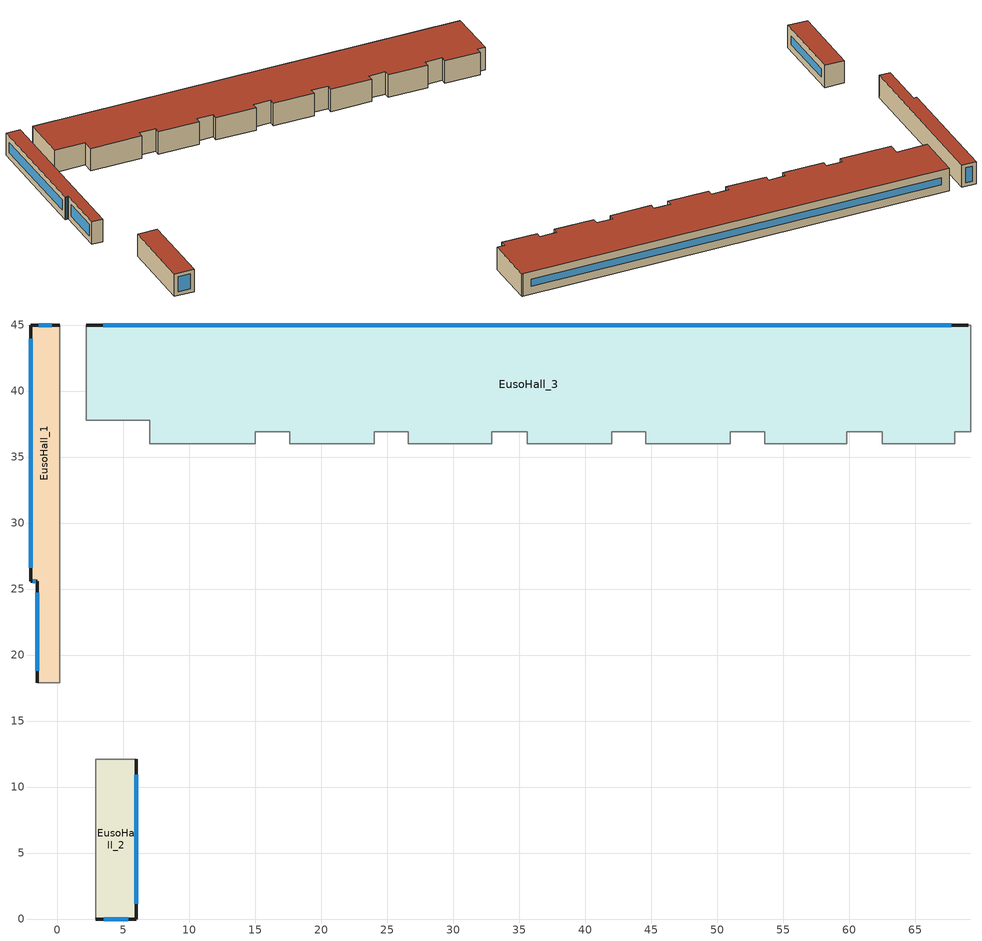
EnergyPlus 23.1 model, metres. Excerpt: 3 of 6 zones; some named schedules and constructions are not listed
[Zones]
EusoHall_3
 floor outside (90.1-2019 Nonresidential CZ 0 Exterior Floor (Mass)): 2.2,45 69.2,45 69.2,36.9 68,36.9 68,36 62.5,36 62.5,36.9 59.8,36.9 59.8,36 53.6,36 53.6,36.9 51,36.9 51,36 44.6,36 44.6,36.9 42,36.9 42,36 35.6,36 35.6,36.9 32.9,36.9 32.9,36 26.6,36 26.6,36.9 24,36.9 24,36 17.6,36 17.6,36.9 15,36.9 15,36 7,36 7,37.8 2.2,37.8 z24.3
 wall outside (90.1-2019 Nonresidential CZ 0 Exterior Wall (Mass)): 69,45 2.2,45 z24.3:28
 wall to EusoHall_0 (Interior Partition (Mass)_FLIPPED): 2.2,45 2.2,44.8 2.2,37.8 7,37.8 7,36 15,36 15,36.9 17.6,36.9 17.6,36 24,36 24,36.9 26.6,36.9 26.6,36 32.9,36 32.9,36.9 35.6,36.9 35.6,36 42,36 42,36.9 44.6,36.9 44.6,36 51,36 51,36.9 53.6,36.9 53.6,36 59.8,36 59.8,36.9 62.5,36.9 62.5,36 68,36 68,36.9 69.2,36.9 69.2,45 69,45 z24.3:28
 window (90.1-2019 Nonresidential CZ 0 Glazing (Operable)): 67.73,45 3.47,45 z25.57:26.73
 roof outside (90.1-2019 Nonresidential CZ 0 Exterior Roof (Mass)): 2.2,37.8 7,37.8 7,36 15,36 15,36.9 17.6,36.9 17.6,36 24,36 24,36.9 26.6,36.9 26.6,36 32.9,36 32.9,36.9 35.6,36.9 35.6,36 42,36 42,36.9 44.6,36.9 44.6,36 51,36 51,36.9 53.6,36.9 53.6,36 59.8,36 59.8,36.9 62.5,36.9 62.5,36 68,36 68,36.9 69.2,36.9 69.2,45 2.2,45 z28
EusoHall_2
 floor outside (90.1-2019 Nonresidential CZ 0 Exterior Floor (Mass)): 6,12.1 6,0 2.9,0 2.9,12.1 z24.3
 wall outside (90.1-2019 Nonresidential CZ 0 Exterior Wall (Mass)): 2.9,0 6,0 6,12.1 z24.3:28
 wall to EusoHall_0 (Interior Partition (Mass)_FLIPPED): 6,12.1 2.9,12.1 2.9,0 z24.3:28
 window (90.1-2019 Nonresidential CZ 0 Glazing (Operable)): 3.52,0 5.38,0 z24.92:27.38; 6,1.16 6,10.94 z25.46:26.84
 roof outside (90.1-2019 Nonresidential CZ 0 Exterior Roof (Mass)): 6,12.1 2.9,12.1 2.9,0 6,0 z28
EusoHall_1
 floor outside (90.1-2019 Nonresidential CZ 0 Exterior Floor (Mass)): 0.2,45 0.2,17.9 -1.5,17.9 -1.5,25.6 -2,25.6 -2,45 z24.3
 wall outside (90.1-2019 Nonresidential CZ 0 Exterior Wall (Mass)): 0.2,45 -2,45 -2,25.6 -1.5,25.6 -1.5,17.9 z24.3:28
 wall to EusoHall_0 (Interior Partition (Mass)_FLIPPED): -1.5,17.9 0.2,17.9 0.2,45 z24.3:28
 window (90.1-2019 Nonresidential CZ 0 Glazing (Operable)): -0.41,45 -1.39,45 z24.91:27.39; -2,43.98 -2,26.62 z25.32:26.98; -1.86,25.6 -1.64,25.6 z24.44:27.86; -1.5,24.71 -1.5,18.79 z25.19:27.11
 roof outside (90.1-2019 Nonresidential CZ 0 Exterior Roof (Mass)): 0.2,45 -2,45 -2,25.6 -1.5,25.6 -1.5,17.9 0.2,17.9 z28
[Schedule:Week:Daily]
CoolAvail_EusoHall_3_5: f3d2e44d-9f04-44e1-a340-f8053c67033d, 9c9a4937-985b-4abd-a4eb-c330f3a62d9f, a178a80b-9ef2-4349-83af-d5195f48ebee, f8b25ba7-76cb-41dd-bf4b-928c24ef8131, 58164939-f43a-44e0-96ea-f1030d54998d, e6716caf-24ff-4edb-b666-2990b67149e3, e9256029-574c-4a0b-83f0-d9f8ef9f4bcd, f3d2e44d-9f04-44e1-a340-f8053c67033d, f3d2e44d-9f04-44e1-a340-f8053c67033d, f3d2e44d-9f04-44e1-a340-f8053c67033d, f3d2e44d-9f04-44e1-a340-f8053c67033d, f3d2e44d-9f04-44e1-a340-f8053c67033d
CoolAvail_EusoHall_3_6: 3d101e56-55fe-4fa6-adc5-946978ee0cc5, c4a5be5d-b1e8-40b9-97ab-b14309f03059, 783ebd82-eb86-46a7-8430-1ca06f6c242d, 39836a7a-7b86-47be-b536-9d152f9af2cd, 48671de6-307a-4c06-9335-59ca6e47b2b9, 3a251004-3b7d-427d-8c1a-7965801f49c0, 631c5dcc-448b-4f5e-a17d-a6a710a33b7b, 3d101e56-55fe-4fa6-adc5-946978ee0cc5, 3d101e56-55fe-4fa6-adc5-946978ee0cc5, 3d101e56-55fe-4fa6-adc5-946978ee0cc5, 3d101e56-55fe-4fa6-adc5-946978ee0cc5, 3d101e56-55fe-4fa6-adc5-946978ee0cc5
CoolAvail_EusoHall_3_7: 1a4db880-6c92-445b-b783-9ccfe2ffc7f7, e6fcb527-af41-4b7e-94c3-970d9c943018, 81bc8d14-d562-4555-8d81-3a23e84ff7b1, a29f0d04-5ea6-4779-bbff-8c9ed2f9308e, 2fd3cf0c-5ea0-4a75-b431-7858e7d2ea05, e564afc8-3778-4f0e-8627-9ee1fcb77568, 6d6c107a-7172-4230-87a2-81b0437fc1dd, 1a4db880-6c92-445b-b783-9ccfe2ffc7f7, 1a4db880-6c92-445b-b783-9ccfe2ffc7f7, 1a4db880-6c92-445b-b783-9ccfe2ffc7f7, 1a4db880-6c92-445b-b783-9ccfe2ffc7f7, 1a4db880-6c92-445b-b783-9ccfe2ffc7f7
CoolAvail_EusoHall_3_8: d8065316-87cf-4211-9bed-066588f99331, d1d6934c-aefe-41d1-b502-583614adbce6, 445eba1f-d624-4612-baba-f46560e3fc74, 795c1ede-e9b3-4c74-b5f2-1e097a1777cd, 5705f5d4-99d6-48ba-bbf3-53ecd38484ec, a5563690-9c2f-46d2-9c86-66f477c4b9eb, 521c8437-9d9c-48ce-98c0-ca1b6e028930, d8065316-87cf-4211-9bed-066588f99331, d8065316-87cf-4211-9bed-066588f99331, d8065316-87cf-4211-9bed-066588f99331, d8065316-87cf-4211-9bed-066588f99331, d8065316-87cf-4211-9bed-066588f99331
CoolAvail_EusoHall_3_9: 6cc1dd10-d4be-4fed-9dbf-40c5afab066e, 70f83d97-8563-44ae-8c90-54d0c3e2e653, 521c8437-9d9c-48ce-98c0-ca1b6e028930, 36d53d1e-9647-4dca-880c-ebe5ae424f0c, 1347a47a-635e-44db-8095-ad33cd010bf4, 4c90a1be-e6e6-4e11-8031-08983c24bd5a, 3cd50061-53dd-46a6-81ac-84095c24f8b7, 6cc1dd10-d4be-4fed-9dbf-40c5afab066e, 6cc1dd10-d4be-4fed-9dbf-40c5afab066e, 6cc1dd10-d4be-4fed-9dbf-40c5afab066e, 6cc1dd10-d4be-4fed-9dbf-40c5afab066e, 6cc1dd10-d4be-4fed-9dbf-40c5afab066e
CoolAvail_EusoHall_3_10: cbbcf1aa-7bd9-4049-8100-ddac348a8daa, 521c8437-9d9c-48ce-98c0-ca1b6e028930, f7d0874d-c516-4696-b21d-aaebb8ca0ea7, 33df1978-4deb-4061-b145-8be10ad441f1, fbc37800-2ce9-4e02-9a21-16118bb82d76, b6091497-2c15-4ce2-b65b-0776d7db8506, ebb1fba6-b601-4284-8c7a-3bd8816e5b52, cbbcf1aa-7bd9-4049-8100-ddac348a8daa, cbbcf1aa-7bd9-4049-8100-ddac348a8daa, cbbcf1aa-7bd9-4049-8100-ddac348a8daa, cbbcf1aa-7bd9-4049-8100-ddac348a8daa, cbbcf1aa-7bd9-4049-8100-ddac348a8daa
CoolAvail_EusoHall_3_11: 521c8437-9d9c-48ce-98c0-ca1b6e028930, d1622a5d-a6f1-4f9e-8748-42444f31e21a, ce7b1e8d-c4a9-408f-bc3b-45fb3e9e81f5, 93812771-9526-4847-8f30-68e40c401aeb, 7fc6bea1-c453-4ec8-b1ca-d9f688935a09, 8d4f26f5-0e57-4b83-b7c9-aeb408055154, 19b88fd0-e7b2-47fb-a242-3828c069f4db, 521c8437-9d9c-48ce-98c0-ca1b6e028930, 521c8437-9d9c-48ce-98c0-ca1b6e028930, 521c8437-9d9c-48ce-98c0-ca1b6e028930, 521c8437-9d9c-48ce-98c0-ca1b6e028930, 521c8437-9d9c-48ce-98c0-ca1b6e028930
CoolAvail_EusoHall_3_12: e957805f-7b57-496a-ad4a-f0b7a99e789a, 4f02a80b-1a9d-45aa-a464-88012857e543, 6cb6487b-181d-454a-9b4f-23ea288df57a, 752dcd47-1207-4ae1-bbf7-b5deb686ab4f, 552f2eb1-6ed6-4d36-8595-dc75ea26995b, c25076e2-83f9-43ec-a7ce-ec10a22b0316, 05e22307-fbe0-4413-a034-3744cf36dbe7, e957805f-7b57-496a-ad4a-f0b7a99e789a, e957805f-7b57-496a-ad4a-f0b7a99e789a, e957805f-7b57-496a-ad4a-f0b7a99e789a, e957805f-7b57-496a-ad4a-f0b7a99e789a, e957805f-7b57-496a-ad4a-f0b7a99e789a
CoolAvail_EusoHall_3_13: e791d0cf-f39e-4005-808d-e845783313d4, a7fe3f3c-4ade-4d9a-9512-5d5033069ae8, d738bd74-4825-423d-8a09-65f1778f6944, 31c99ba7-2945-4958-bace-90b5aec51a38, e8edd560-691d-41cf-bb03-2a4d22a22ed3, 04d1a4b5-3376-44fc-b376-7cb6dc7f51b8, 40272faf-2325-47ea-ba44-43c57943bcb9, e791d0cf-f39e-4005-808d-e845783313d4, e791d0cf-f39e-4005-808d-e845783313d4, e791d0cf-f39e-4005-808d-e845783313d4, e791d0cf-f39e-4005-808d-e845783313d4, e791d0cf-f39e-4005-808d-e845783313d4
CoolAvail_EusoHall_3_14: 6a9c3c01-03be-4e5c-9b7a-472494a076a6, e3cc5353-eaee-4389-aca9-5e7eaef9c6c0, f2156fc8-cdda-4206-9231-c78dc6a6b3b7, aa200953-068d-4a07-9bb0-c4b37b021b6b, 6e956e07-b0e8-48f5-a229-809bd748cecc, 1a1e912c-07d4-4f61-90d5-0b17f3ad34df, 74e100af-d916-4986-a743-59a1bea8542a, 6a9c3c01-03be-4e5c-9b7a-472494a076a6, 6a9c3c01-03be-4e5c-9b7a-472494a076a6, 6a9c3c01-03be-4e5c-9b7a-472494a076a6, 6a9c3c01-03be-4e5c-9b7a-472494a076a6, 6a9c3c01-03be-4e5c-9b7a-472494a076a6
CoolAvail_EusoHall_3_15: 3af436c9-0733-4cc0-8ac1-8ca0b9222e7b, b06e3eb3-9604-4807-bd0d-7fb5b999f241, 32a83287-0554-4d9c-9d8f-18181e8ce7f6, 16dc94f1-fd5a-408f-878e-9787abd902d3, 732e77de-6dc6-4469-b5eb-75d091f2134b, 4bd78c04-3244-4367-a556-51576fba4607, ee1e9c92-2daa-4f5e-8601-b6b2b0ee5710, 3af436c9-0733-4cc0-8ac1-8ca0b9222e7b, 3af436c9-0733-4cc0-8ac1-8ca0b9222e7b, 3af436c9-0733-4cc0-8ac1-8ca0b9222e7b, 3af436c9-0733-4cc0-8ac1-8ca0b9222e7b, 3af436c9-0733-4cc0-8ac1-8ca0b9222e7b
CoolAvail_EusoHall_3_16: ae3bcc72-9964-432c-9a2c-8f971146579a, 5699ba8f-58e2-43e5-b745-ee9f3af0dba6, 0619a294-0275-469f-b7bc-4ec2037575ae, f895e444-e07a-450f-b1e1-37adfff5f1c2, 4f516ba6-66e9-434b-88d3-dcb990c449b5, 87dd94cc-9ce7-4f0b-9e74-cc15da6f797a, a7f14202-acd8-4ea9-9fee-97cd93e6c15f, ae3bcc72-9964-432c-9a2c-8f971146579a, ae3bcc72-9964-432c-9a2c-8f971146579a, ae3bcc72-9964-432c-9a2c-8f971146579a, ae3bcc72-9964-432c-9a2c-8f971146579a, ae3bcc72-9964-432c-9a2c-8f971146579a
CoolAvail_EusoHall_3_17: 6cb88152-a7a0-45a3-b40f-5ecddc8d7f71, 8b6010d1-59d2-479c-97b8-50dc53b60218, b10c6d95-c5ba-47b4-bf75-e42cc68d60f1, 6c1b08c8-2e6f-429e-99aa-9761f9929320, 5c117f11-edd9-4f2c-b71e-b313a66236d7, a78ec798-3014-4c5e-b735-91c5d17cc770, 2f318e1a-7371-4dc2-a9b7-577b3fb742ce, 6cb88152-a7a0-45a3-b40f-5ecddc8d7f71, 6cb88152-a7a0-45a3-b40f-5ecddc8d7f71, 6cb88152-a7a0-45a3-b40f-5ecddc8d7f71, 6cb88152-a7a0-45a3-b40f-5ecddc8d7f71, 6cb88152-a7a0-45a3-b40f-5ecddc8d7f71
CoolAvail_EusoHall_3_18: 801bcb79-8b6d-4960-b693-a2ba06ad6a04, 6b729d0f-4583-4f60-bbf7-e70aff4348c9, 391f6e2f-0712-47ce-87f0-0a6ae218faf9, 801bcb79-8b6d-4960-b693-a2ba06ad6a04, 48d7d534-e6b8-447c-ac50-20cc621a3d68, 2186533d-5b30-47f4-9c1d-26b61335d2de, c3674c65-2930-47d4-b0e6-c83ba70cf9ba, 801bcb79-8b6d-4960-b693-a2ba06ad6a04, 801bcb79-8b6d-4960-b693-a2ba06ad6a04, 801bcb79-8b6d-4960-b693-a2ba06ad6a04, 801bcb79-8b6d-4960-b693-a2ba06ad6a04, 801bcb79-8b6d-4960-b693-a2ba06ad6a04
CoolAvail_EusoHall_3_19: 5afd6c6a-99c4-482d-a899-da60f4893e34, 9b7e8215-8fac-4fd3-a6e6-1acb39cfb5bb, 0661b327-7a4b-4225-a224-c7c8541ebc75, 000271fd-f23e-44b1-862e-7f7e5bcb5388, be49d39d-d155-4f6c-84bd-ffc14458faa6, a35847a5-bdd9-404c-98a2-55d8c0ab13c2, c5a63f66-2586-4c2d-b5ea-fb0ac0e0eea5, 5afd6c6a-99c4-482d-a899-da60f4893e34, 5afd6c6a-99c4-482d-a899-da60f4893e34, 5afd6c6a-99c4-482d-a899-da60f4893e34, 5afd6c6a-99c4-482d-a899-da60f4893e34, 5afd6c6a-99c4-482d-a899-da60f4893e34
CoolAvail_EusoHall_3_20: 370ee237-5733-4cf2-8669-db03491d6c97, 16dbf814-fb88-489c-b510-9b7e64cbec0a, 5afd6c6a-99c4-482d-a899-da60f4893e34, 3577b944-185a-4b33-bcec-75eb407ac093, d6e28079-73e1-40e8-8535-b0c4aa2ddf3b, 2e1b31e9-27e0-43c1-8e28-fc4737aeb8ac, 6cded987-9236-411a-b8e6-5c990b92f9c6, 370ee237-5733-4cf2-8669-db03491d6c97, 370ee237-5733-4cf2-8669-db03491d6c97, 370ee237-5733-4cf2-8669-db03491d6c97, 370ee237-5733-4cf2-8669-db03491d6c97, 370ee237-5733-4cf2-8669-db03491d6c97
CoolAvail_EusoHall_3_21: d7e4514d-13d5-4457-ad43-494f15173e64, 9c9a4937-985b-4abd-a4eb-c330f3a62d9f, 23a7472f-1032-4de9-8721-5942b3767b18, cbb36e25-c8ba-4894-8889-73ac0f065851, 0c7e18e9-3e15-4617-9277-fe11d716414c, 45895c9d-230e-420d-afe9-c33c6b2a5401, 78845c74-9c95-4dab-8f9e-c8301e5c1ada, d7e4514d-13d5-4457-ad43-494f15173e64, d7e4514d-13d5-4457-ad43-494f15173e64, d7e4514d-13d5-4457-ad43-494f15173e64, d7e4514d-13d5-4457-ad43-494f15173e64, d7e4514d-13d5-4457-ad43-494f15173e64
CoolAvail_EusoHall_3_22: 245c7168-4c56-45d3-b860-a61e01dd92a4, 73e10f4c-df2e-491c-bf3e-dc4a375c98b2, b86c521b-3f55-40d7-b7de-c4e9b6572788, d6287a59-6977-4231-b873-7e4115b0c1f9, f03ce519-5f53-48aa-8355-35d4624b0756, 82e24801-b69f-45b3-b521-3b2d9a7dbb8e, c3e87af8-951c-4df4-87f2-99d0216f4ac0, 245c7168-4c56-45d3-b860-a61e01dd92a4, 245c7168-4c56-45d3-b860-a61e01dd92a4, 245c7168-4c56-45d3-b860-a61e01dd92a4, 245c7168-4c56-45d3-b860-a61e01dd92a4, 245c7168-4c56-45d3-b860-a61e01dd92a4
CoolAvail_EusoHall_3_23: 82d1f006-f32a-4eef-8e82-f058a0c653c8, 5d4aa3a1-46cf-482b-bab5-c3f6d57726cc, 4c8a9034-ca63-4330-9c32-5def901b78e1, c99c27a1-6d7b-4084-89fb-9ad229545dae, 541e4b6c-232c-4203-bbaf-bb828c794992, db662a65-b3c1-496e-945f-6beeac43bc67, 320eb6be-55ff-4bdc-aeca-5b0c615f5faa, 82d1f006-f32a-4eef-8e82-f058a0c653c8, 82d1f006-f32a-4eef-8e82-f058a0c653c8, 82d1f006-f32a-4eef-8e82-f058a0c653c8, 82d1f006-f32a-4eef-8e82-f058a0c653c8, 82d1f006-f32a-4eef-8e82-f058a0c653c8
CoolAvail_EusoHall_3_24: bd76e356-e506-4f41-bf3f-a4268dd07b50, f50b9896-3e0d-4fe2-b1d6-3f0e9883024b, adca1d87-14c8-4b98-81f9-83e96c58b80e, da31c129-2013-4e8c-a2eb-0e99663f70cf, 77f55809-49cd-497d-8716-0810847b74e4, 9529d881-1d58-4fd5-98b2-557b95cbb25e, 117da6c0-aa0c-4931-8f82-098062c88b28, bd76e356-e506-4f41-bf3f-a4268dd07b50, bd76e356-e506-4f41-bf3f-a4268dd07b50, bd76e356-e506-4f41-bf3f-a4268dd07b50, bd76e356-e506-4f41-bf3f-a4268dd07b50, bd76e356-e506-4f41-bf3f-a4268dd07b50
CoolAvail_EusoHall_3_25: 0b3f2a85-f4fd-4bc5-869e-4c492d2ef7cc, a9864f80-f17e-4a41-998d-28fde4e042f0, e19bfe02-f1ae-4d82-aa2a-02a573e9c0a2, 1a410066-4264-4c74-a8bf-b4e41eb629ea, 2f728301-7c73-4331-afd5-4c87fea358d9, 068cef6e-f549-421b-a2ea-259443d9aced, ec6ddc03-490a-4d18-bc96-2397afe29e3e, 0b3f2a85-f4fd-4bc5-869e-4c492d2ef7cc, 0b3f2a85-f4fd-4bc5-869e-4c492d2ef7cc, 0b3f2a85-f4fd-4bc5-869e-4c492d2ef7cc, 0b3f2a85-f4fd-4bc5-869e-4c492d2ef7cc, 0b3f2a85-f4fd-4bc5-869e-4c492d2ef7cc
CoolAvail_EusoHall_3_26: aa0ae694-e033-4f4e-ad33-66ab06340f38, 16205f95-7ea1-4fc6-8c04-bd204729a887, addf563d-5a31-415b-a24a-daf946d898cc, a5a47706-80b8-4563-b8d2-9d1dd8df3631, 9745599f-ecdc-4370-84d4-48c70d651d39, cbb50865-e46b-4d34-bf0d-10324556d05f, 6e24eacf-f7bc-49dc-a342-f517a5fd3043, aa0ae694-e033-4f4e-ad33-66ab06340f38, aa0ae694-e033-4f4e-ad33-66ab06340f38, aa0ae694-e033-4f4e-ad33-66ab06340f38, aa0ae694-e033-4f4e-ad33-66ab06340f38, aa0ae694-e033-4f4e-ad33-66ab06340f38
CoolAvail_EusoHall_3_27: 37e4ad80-5de3-4b09-b78c-0cf0a482b5e9, 7783495b-d36e-4288-8516-7d896536fb01, 8e81e3c4-ca50-42e7-a426-7e78038a02e8, df1bf796-ce42-415e-938a-6bd4d340bd25, 2e3d2427-3dbe-404a-9892-1945da621810, 4b5b4895-a107-4b30-8298-ddc8a0559576, 3222b860-d494-4f9f-a081-641aafa66262, 37e4ad80-5de3-4b09-b78c-0cf0a482b5e9, 37e4ad80-5de3-4b09-b78c-0cf0a482b5e9, 37e4ad80-5de3-4b09-b78c-0cf0a482b5e9, 37e4ad80-5de3-4b09-b78c-0cf0a482b5e9, 37e4ad80-5de3-4b09-b78c-0cf0a482b5e9
CoolAvail_EusoHall_3_28: 910c827e-f24e-4da6-9bbf-1b2342f226e8, 8549f14c-0855-49d8-9b03-a07c90777d53, 133c55bc-0886-4dd5-b092-0719ee43a07b, 6e7f5253-d9a6-4470-a926-2be0c397a325, 6c1b08c8-2e6f-429e-99aa-9761f9929320, e587ac14-2242-4539-b52f-046d7c35531b, d7e4514d-13d5-4457-ad43-494f15173e64, 910c827e-f24e-4da6-9bbf-1b2342f226e8, 910c827e-f24e-4da6-9bbf-1b2342f226e8, 910c827e-f24e-4da6-9bbf-1b2342f226e8, 910c827e-f24e-4da6-9bbf-1b2342f226e8, 910c827e-f24e-4da6-9bbf-1b2342f226e8
CoolAvail_EusoHall_3_29: e7b6f415-d14f-49cc-aec8-488b7eee7e0a, 58d054f5-8ed8-47bb-8676-fa43d997256b, 0a2f3c27-62ff-4527-9d53-ae546242a73a, 7cd2d801-11ea-4548-b6d1-b6506767ebe2, 6c1b08c8-2e6f-429e-99aa-9761f9929320, 6c1b08c8-2e6f-429e-99aa-9761f9929320, 71a1b2d1-f7b0-44c0-9a9b-f3a84e9ce147, e7b6f415-d14f-49cc-aec8-488b7eee7e0a, e7b6f415-d14f-49cc-aec8-488b7eee7e0a, e7b6f415-d14f-49cc-aec8-488b7eee7e0a, e7b6f415-d14f-49cc-aec8-488b7eee7e0a, e7b6f415-d14f-49cc-aec8-488b7eee7e0a
CoolAvail_EusoHall_3_30: 93c727ed-cea7-4f93-98e3-06570e63334e, 521c8437-9d9c-48ce-98c0-ca1b6e028930, bfe82550-5d3c-40f7-b00f-b25a99b5ffb8, c7ab0060-c3ff-4c8d-9772-2b8c773ebf88, 99712ee7-af91-41a6-a600-5bd5d8756227, 78acb9c8-e45c-4526-824f-0267ea7e5401, 4c2a4c3e-d2eb-4f11-b7c2-d9d4b67e1052, 93c727ed-cea7-4f93-98e3-06570e63334e, 93c727ed-cea7-4f93-98e3-06570e63334e, 93c727ed-cea7-4f93-98e3-06570e63334e, 93c727ed-cea7-4f93-98e3-06570e63334e, 93c727ed-cea7-4f93-98e3-06570e63334e
CoolAvail_EusoHall_3_31: ed23c1d3-8170-4ab0-95cb-95a53d00f3f0, 3577b944-185a-4b33-bcec-75eb407ac093, 0a2f3c27-62ff-4527-9d53-ae546242a73a, 30214242-c64c-4fd1-8234-5cc6a37608e6, cbe92a6e-6167-49fa-ae0e-3d90e083cc50, 6c9b60de-de7c-483b-8e51-c4f6ecb3116a, b5fe1d0d-9058-475e-89de-cdebf12a91d0, ed23c1d3-8170-4ab0-95cb-95a53d00f3f0, ed23c1d3-8170-4ab0-95cb-95a53d00f3f0, ed23c1d3-8170-4ab0-95cb-95a53d00f3f0, ed23c1d3-8170-4ab0-95cb-95a53d00f3f0, ed23c1d3-8170-4ab0-95cb-95a53d00f3f0
CoolAvail_EusoHall_3_32: b1910894-dac4-4b9f-be70-22a9c1fe87ea, f96e8ff8-799c-49d9-a2f3-2ad9dd3c5e10, 56ac08d1-ce6c-445c-9e30-c910de6ba123, c6e81edc-0846-45c9-b1f7-add0e008eaea, 64e38b9a-768f-4422-9721-c406ecda144e, 1c73fa92-437e-4aea-95be-9427d51b31ac, e568e8fb-fe7c-4a3e-beae-9c118d69ac6e, b1910894-dac4-4b9f-be70-22a9c1fe87ea, b1910894-dac4-4b9f-be70-22a9c1fe87ea, b1910894-dac4-4b9f-be70-22a9c1fe87ea, b1910894-dac4-4b9f-be70-22a9c1fe87ea, b1910894-dac4-4b9f-be70-22a9c1fe87ea
CoolAvail_EusoHall_3_33: 8a3a1680-dce5-4ad8-8cc5-969c31d26625, 8ca0e83e-e703-484e-be3e-9afa4396e193, 3792e610-030f-486c-90b6-2215a9c24fa0, e1c9b63e-0a0a-4a12-9708-9543138f7fe9, 22a0d7b4-e8ee-4c76-9aac-7ee31b84feda, 23a7472f-1032-4de9-8721-5942b3767b18, c55c88a6-c3db-4699-9a4f-e533d90236eb, 8a3a1680-dce5-4ad8-8cc5-969c31d26625, 8a3a1680-dce5-4ad8-8cc5-969c31d26625, 8a3a1680-dce5-4ad8-8cc5-969c31d26625, 8a3a1680-dce5-4ad8-8cc5-969c31d26625, 8a3a1680-dce5-4ad8-8cc5-969c31d26625
CoolAvail_EusoHall_3_34: 5764238b-2b73-4a4f-ad75-5e04dac4a4e7, 5de6701f-e50b-43c7-9c1a-c540eb0ed75b, e1f5ee25-db57-439e-a34d-db4fcd72e19f, a030a653-0381-4c0a-8a33-6869d56c61bc, 960c1572-5374-42db-9046-0ef2f1ef50ca, be64c9d8-2fd7-4dc2-bc49-37cbb8602854, dd06199a-52a4-4c5d-b59b-ef1501699c32, 5764238b-2b73-4a4f-ad75-5e04dac4a4e7, 5764238b-2b73-4a4f-ad75-5e04dac4a4e7, 5764238b-2b73-4a4f-ad75-5e04dac4a4e7, 5764238b-2b73-4a4f-ad75-5e04dac4a4e7, 5764238b-2b73-4a4f-ad75-5e04dac4a4e7
CoolAvail_EusoHall_3_35: 7518ee75-218f-42a1-b8eb-8ba80607c360, 8a1bc56f-13c4-4ccd-9bb2-431121020df6, c79f6948-b9f4-48a9-8736-513b95a32394, 4b2e880b-d26c-493f-b7bf-a540a8475d19, 631c5dcc-448b-4f5e-a17d-a6a710a33b7b, b89e9000-7da6-4b1b-8e1e-167913ec14b8, be3df8b9-3314-4485-abdf-312ff1317cff, 7518ee75-218f-42a1-b8eb-8ba80607c360, 7518ee75-218f-42a1-b8eb-8ba80607c360, 7518ee75-218f-42a1-b8eb-8ba80607c360, 7518ee75-218f-42a1-b8eb-8ba80607c360, 7518ee75-218f-42a1-b8eb-8ba80607c360
CoolAvail_EusoHall_3_36: 62e3e170-1d40-4bb6-bbee-0d42ec7d97e2, 370ee237-5733-4cf2-8669-db03491d6c97, 043d72b7-162f-44df-b48d-ecdac2ef8b6f, 527c97ff-1d47-41c4-98d0-e92f04f17544, 72f1183f-cad5-44df-8bfd-f3d16fbc245c, d0f222d3-dc82-4779-b7e9-5bbbca209b39, e19bfe02-f1ae-4d82-aa2a-02a573e9c0a2, 62e3e170-1d40-4bb6-bbee-0d42ec7d97e2, 62e3e170-1d40-4bb6-bbee-0d42ec7d97e2, 62e3e170-1d40-4bb6-bbee-0d42ec7d97e2, 62e3e170-1d40-4bb6-bbee-0d42ec7d97e2, 62e3e170-1d40-4bb6-bbee-0d42ec7d97e2
CoolAvail_EusoHall_3_37: 6c1b08c8-2e6f-429e-99aa-9761f9929320, 9562eb76-1c17-4b38-bcd2-0b5fa4b16c97, 17089e23-4fb5-467f-8584-b7cd9ac0fd4c, de7631e0-d2d0-4ef5-8553-2cecc53ec344, fbf83ff0-ce3b-4bf7-b0ca-ba66a47de80c, b597310c-283d-414e-b1ba-955f8512ccf6, 9b9975a3-9d40-40f0-a16c-f174eb67d082, 6c1b08c8-2e6f-429e-99aa-9761f9929320, 6c1b08c8-2e6f-429e-99aa-9761f9929320, 6c1b08c8-2e6f-429e-99aa-9761f9929320, 6c1b08c8-2e6f-429e-99aa-9761f9929320, 6c1b08c8-2e6f-429e-99aa-9761f9929320
CoolAvail_EusoHall_3_38: 0a6da42c-64c4-465f-a450-deb7c99fbb4a, 7aaeb1da-301c-4ed6-9ee2-45e889008798, 62e3e170-1d40-4bb6-bbee-0d42ec7d97e2, 5f9a137d-26f2-4b2a-ba43-cbbc8e4bdea0, 38e37989-2398-44e5-b477-8b33ae5338b5, 38dcba13-f8c9-4a3d-b2dd-5d67582723b8, 78a7dd24-6dd8-46bf-8a67-1a2a35128c9b, 0a6da42c-64c4-465f-a450-deb7c99fbb4a, 0a6da42c-64c4-465f-a450-deb7c99fbb4a, 0a6da42c-64c4-465f-a450-deb7c99fbb4a, 0a6da42c-64c4-465f-a450-deb7c99fbb4a, 0a6da42c-64c4-465f-a450-deb7c99fbb4a
CoolAvail_EusoHall_3_39: 25c959fa-2b45-4741-b170-c6ba072dd97e, fadc1dea-d90e-48e3-8637-499f282e3403, 313731ce-c7df-472e-9bd9-8085fefb7663, 811bab29-e293-414b-a951-ca99fc4e803a, c3aebf8e-4e97-4ef6-81f3-f81eb86b9189, 0a06fd7e-6abe-4e09-8064-765f7de4bac5, 6c1b08c8-2e6f-429e-99aa-9761f9929320, 25c959fa-2b45-4741-b170-c6ba072dd97e, 25c959fa-2b45-4741-b170-c6ba072dd97e, 25c959fa-2b45-4741-b170-c6ba072dd97e, 25c959fa-2b45-4741-b170-c6ba072dd97e, 25c959fa-2b45-4741-b170-c6ba072dd97e
CoolAvail_EusoHall_3_40: 7cd2d801-11ea-4548-b6d1-b6506767ebe2, 2c4f1c33-f3aa-4f95-964b-b4c9803a64cc, 13de2850-6eb8-4c8e-a53c-c38e3759f3f9, f5f1666c-0ea6-4e4e-afb4-9f387512ecd7, 90ac5b96-1ca6-4962-bad7-65617176d41b, 20cd73e7-b224-4d58-8250-453002f3b639, 7a219ba2-e6d2-4560-b61c-8f5ac572d0e5, 7cd2d801-11ea-4548-b6d1-b6506767ebe2, 7cd2d801-11ea-4548-b6d1-b6506767ebe2, 7cd2d801-11ea-4548-b6d1-b6506767ebe2, 7cd2d801-11ea-4548-b6d1-b6506767ebe2, 7cd2d801-11ea-4548-b6d1-b6506767ebe2
CoolAvail_EusoHall_3_41: d26217c0-3491-4b17-bad9-d09e690c4ce1, 15aa4b00-aea8-492d-8407-84069585c00b, 2c278a05-ad61-4ea0-bd11-18e0b93217db, 4d8f8f77-8096-4425-a9fe-c190059fd98f, 021f1b1c-5f70-4d4f-a917-467f3ab56372, 11480428-1dc7-49b0-99b0-500ae153328d, cec5fd78-39d1-4132-9b29-7336b28681d3, d26217c0-3491-4b17-bad9-d09e690c4ce1, d26217c0-3491-4b17-bad9-d09e690c4ce1, d26217c0-3491-4b17-bad9-d09e690c4ce1, d26217c0-3491-4b17-bad9-d09e690c4ce1, d26217c0-3491-4b17-bad9-d09e690c4ce1
CoolAvail_EusoHall_3_42: 9f2a28cd-66df-48c3-a6d9-0ef3d1226745, d263332c-0f20-4376-83ce-24b8c7f8a564, f8f9b980-2e0d-46a8-87e5-70e67581affb, 04f97605-40b1-4dd7-8499-eba1631f6952, ee89a5f3-802f-49b4-99a4-1cf81b1105bf, cf26290f-e2e8-4b1f-9868-67e87a6fdb88, 90c88a64-71c4-482f-9f0b-d2f6b7ea98c7, 9f2a28cd-66df-48c3-a6d9-0ef3d1226745, 9f2a28cd-66df-48c3-a6d9-0ef3d1226745, 9f2a28cd-66df-48c3-a6d9-0ef3d1226745, 9f2a28cd-66df-48c3-a6d9-0ef3d1226745, 9f2a28cd-66df-48c3-a6d9-0ef3d1226745
CoolAvail_EusoHall_3_43: c0106ac9-53de-43dd-bfa1-1653cb1a4ecb, ee789233-c078-4007-a06d-aa57babdbea3, fba2af44-a50c-4b41-8590-6450bd3310a9, cd1d874a-beca-448c-a9e2-91267d8190ff, 5d399e8e-57ac-475c-9d6b-15191155d941, 4ce60e64-8417-4594-a996-75e9f667da5a, 89e95b55-0a53-4707-92be-b42a70eac723, c0106ac9-53de-43dd-bfa1-1653cb1a4ecb, c0106ac9-53de-43dd-bfa1-1653cb1a4ecb, c0106ac9-53de-43dd-bfa1-1653cb1a4ecb, c0106ac9-53de-43dd-bfa1-1653cb1a4ecb, c0106ac9-53de-43dd-bfa1-1653cb1a4ecb
CoolAvail_EusoHall_3_44: 8aee6a24-f950-4674-8084-fad4fad0910b, c7097728-b15d-4729-bf87-fa296663059e, a7fe8867-90e7-4cd9-999b-4b12d002f53f, 480fa571-bd1e-41c5-9f45-321103e07758, 4cd1b265-7780-4dab-9e4a-0606aaa53f2c, 2f52294a-348c-4c2b-832c-da90e9aa1c5a, 169b3f7c-e7f5-46b8-a6bb-24da664deb7b, 8aee6a24-f950-4674-8084-fad4fad0910b, 8aee6a24-f950-4674-8084-fad4fad0910b, 8aee6a24-f950-4674-8084-fad4fad0910b, 8aee6a24-f950-4674-8084-fad4fad0910b, 8aee6a24-f950-4674-8084-fad4fad0910b
CoolAvail_EusoHall_3_45: 5fd22a9b-c18b-4093-975e-b50c7c07103a, 521c8437-9d9c-48ce-98c0-ca1b6e028930, 6e32b673-884b-4771-bef9-db1f5fb1aec6, a56e84fa-161d-4deb-bb3c-dde40c4706f6, 313731ce-c7df-472e-9bd9-8085fefb7663, 3d8cf520-2bb0-4613-a625-28faa9881011, 5fd22a9b-c18b-4093-975e-b50c7c07103a, 5fd22a9b-c18b-4093-975e-b50c7c07103a, 5fd22a9b-c18b-4093-975e-b50c7c07103a, 5fd22a9b-c18b-4093-975e-b50c7c07103a, 5fd22a9b-c18b-4093-975e-b50c7c07103a, 5fd22a9b-c18b-4093-975e-b50c7c07103a
CoolAvail_EusoHall_3_46: 56340903-2776-43c8-9448-3bd96527363b, d263332c-0f20-4376-83ce-24b8c7f8a564, de7a4bbf-f5f5-4b0a-88e1-b8cecaf52c61, 01c90281-0a78-4e5f-843d-f661df131ed2, 5b028ee2-afda-477b-99b5-892b11946f03, 7408452c-8d8a-4903-93eb-b1edc3acffdd, 41c4e9a2-6305-48c7-85f1-3043b6027ec0, 56340903-2776-43c8-9448-3bd96527363b, 56340903-2776-43c8-9448-3bd96527363b, 56340903-2776-43c8-9448-3bd96527363b, 56340903-2776-43c8-9448-3bd96527363b, 56340903-2776-43c8-9448-3bd96527363b
CoolAvail_EusoHall_3_47: f2209ef1-5293-4a84-9c5c-c12b430c3cfe, 06be9b7b-767e-4379-a638-94f8ea3acfd0, a80a0d9f-2458-41ba-b88a-c2b41f4869cd, 46934549-7279-4edf-8e1f-695edf5b564e, c597cd85-da6e-447a-85bd-585560638605, e9639d31-f350-4ef0-8829-4722508ea1ac, 65fb476b-800b-4f3f-80a4-d1229412f286, f2209ef1-5293-4a84-9c5c-c12b430c3cfe, f2209ef1-5293-4a84-9c5c-c12b430c3cfe, f2209ef1-5293-4a84-9c5c-c12b430c3cfe, f2209ef1-5293-4a84-9c5c-c12b430c3cfe, f2209ef1-5293-4a84-9c5c-c12b430c3cfe
CoolAvail_EusoHall_3_48: 7b10450e-38e3-4595-8310-485e83ef5ad1, dd7e355c-84e4-4ee3-8923-4f2aa31e2e7f, 676dd3ab-0202-43e9-82b1-d94011ed19d5, 35c7b00b-33d5-4dd6-86eb-b8ff3b9c8b16, 4db1fe6f-7c5a-471e-b8cd-b23fb676a37d, 30a2616f-b022-4487-907d-96b4e5d294fa, 808c93c4-2c15-4f29-8944-17ecd552b72a, 7b10450e-38e3-4595-8310-485e83ef5ad1, 7b10450e-38e3-4595-8310-485e83ef5ad1, 7b10450e-38e3-4595-8310-485e83ef5ad1, 7b10450e-38e3-4595-8310-485e83ef5ad1, 7b10450e-38e3-4595-8310-485e83ef5ad1
CoolAvail_EusoHall_3_49: e54ea60c-fb72-4402-824c-65ab0c3c4ab4, ab0310bb-aed3-4fc6-9b8a-40174c3d8f29, 59f3fe6c-0547-4697-9687-9a8721efeb60, 65db1245-587d-47c7-9042-7eeae9792f82, 1f250b79-24a5-4b3a-9ea1-3cb67d2943e8, e5bd59db-23f0-419f-894b-87690406efaf, 00009705-0016-4e6e-bea1-74c00ffee639, e54ea60c-fb72-4402-824c-65ab0c3c4ab4, e54ea60c-fb72-4402-824c-65ab0c3c4ab4, e54ea60c-fb72-4402-824c-65ab0c3c4ab4, e54ea60c-fb72-4402-824c-65ab0c3c4ab4, e54ea60c-fb72-4402-824c-65ab0c3c4ab4
CoolAvail_EusoHall_3_50: 9334baac-7fac-4b09-bc41-d7dce8179a51, 13de2850-6eb8-4c8e-a53c-c38e3759f3f9, e80ed191-f377-462b-931d-d2aae27b9397, c55ca141-3d31-4787-823c-481ef79f3ec2, c0fdcfbf-b36a-4abf-92f8-9b733ba6b696, f625b9f5-3a26-4dad-9ae7-788d7f66d59a, d3f9e4a5-42d2-4fff-b989-343a63df32dd, 9334baac-7fac-4b09-bc41-d7dce8179a51, 9334baac-7fac-4b09-bc41-d7dce8179a51, 9334baac-7fac-4b09-bc41-d7dce8179a51, 9334baac-7fac-4b09-bc41-d7dce8179a51, 9334baac-7fac-4b09-bc41-d7dce8179a51
CoolAvail_EusoHall_3_51: c7a3d257-b433-470f-a108-93388cde2751, 348f81c8-dedc-4912-8b22-6827ec0a50c8, 0b2b628a-a4b0-470e-9298-37f6e68b0e88, d42579a4-9dff-4f61-a66b-e5508e8acd3f, acfc1d78-9ca4-4a71-a8c3-36aa281358de, 49421aaa-779f-4b13-8728-c6deb01a19c9, 6c9b60de-de7c-483b-8e51-c4f6ecb3116a, c7a3d257-b433-470f-a108-93388cde2751, c7a3d257-b433-470f-a108-93388cde2751, c7a3d257-b433-470f-a108-93388cde2751, c7a3d257-b433-470f-a108-93388cde2751, c7a3d257-b433-470f-a108-93388cde2751
CoolAvail_EusoHall_3_52: 6a00ba6e-6cfc-4557-89bc-ffd2e0179a71, 6a00ba6e-6cfc-4557-89bc-ffd2e0179a71, 6a00ba6e-6cfc-4557-89bc-ffd2e0179a71, 6a00ba6e-6cfc-4557-89bc-ffd2e0179a71, 6a00ba6e-6cfc-4557-89bc-ffd2e0179a71, 6a00ba6e-6cfc-4557-89bc-ffd2e0179a71, 6a00ba6e-6cfc-4557-89bc-ffd2e0179a71, 6a00ba6e-6cfc-4557-89bc-ffd2e0179a71, 6a00ba6e-6cfc-4557-89bc-ffd2e0179a71, 6a00ba6e-6cfc-4557-89bc-ffd2e0179a71, 6a00ba6e-6cfc-4557-89bc-ffd2e0179a71, 6a00ba6e-6cfc-4557-89bc-ffd2e0179a71
NatVentAvail_EusoHall_3_0: e371f13f-0fc5-4556-8617-2bb1abfdb128, 18e58098-65c4-4b0d-9ea7-b0fd42394141, a55a1a2e-0c1a-47b1-b2fd-b37c611a2cbe, bb414dad-5c64-48c1-996a-44a933bb54f3, 8b63fdc0-30cf-43ba-af48-743d5b3cf5b7, a30955d0-7ffc-4dbc-bdbe-37ea4aa36170, 56d7ab53-853a-4fd9-9539-ab1cc3ea6bdd, e371f13f-0fc5-4556-8617-2bb1abfdb128, e371f13f-0fc5-4556-8617-2bb1abfdb128, e371f13f-0fc5-4556-8617-2bb1abfdb128, e371f13f-0fc5-4556-8617-2bb1abfdb128, e371f13f-0fc5-4556-8617-2bb1abfdb128
NatVentAvail_EusoHall_3_1: 5aaacf09-a89b-4841-90d7-da246790599a, 9de6e3cb-1c37-4642-8e1b-50d684fd737e, 06eb4224-9542-4ed0-8488-80f4e6dfd8c4, b8116c11-e103-41ba-bb05-24c93bbf2522, 65de8f17-4607-4be5-8488-fda9ddbcc686, e3cb5fdf-46a5-47f0-b0b7-e14e2a46eeca, 03b0cdca-ca77-4aab-bdb8-c5a31db42eae, 5aaacf09-a89b-4841-90d7-da246790599a, 5aaacf09-a89b-4841-90d7-da246790599a, 5aaacf09-a89b-4841-90d7-da246790599a, 5aaacf09-a89b-4841-90d7-da246790599a, 5aaacf09-a89b-4841-90d7-da246790599a
NatVentAvail_EusoHall_3_2: 8c2d95fa-c938-4bda-b0d9-3d8cd6a8d70c, 106f0f60-5f2f-4b8f-aacd-d27e6dbedf88, 65de8f17-4607-4be5-8488-fda9ddbcc686, 621428d4-72ea-44f1-8585-7e9f56ebe061, 18e58098-65c4-4b0d-9ea7-b0fd42394141, 297f03ee-4922-49da-9505-fa0f38ef8c8f, d70eb0e9-28f3-4d0b-bd79-2d635b36af74, 8c2d95fa-c938-4bda-b0d9-3d8cd6a8d70c, 8c2d95fa-c938-4bda-b0d9-3d8cd6a8d70c, 8c2d95fa-c938-4bda-b0d9-3d8cd6a8d70c, 8c2d95fa-c938-4bda-b0d9-3d8cd6a8d70c, 8c2d95fa-c938-4bda-b0d9-3d8cd6a8d70c
NatVentAvail_EusoHall_3_3: 4a144fe0-d4c5-4f43-89a2-6103b66fdc59, c3e87af8-951c-4df4-87f2-99d0216f4ac0, 53303c89-8bee-48d1-9d45-6752ac70a307, 049d2d6c-e55d-44a7-80c4-ba885a55764e, 2620a3ca-786d-4e3a-ab6a-761d84a83c6e, e371f13f-0fc5-4556-8617-2bb1abfdb128, cc6dc508-72d9-4beb-aa6e-eabd56115132, 4a144fe0-d4c5-4f43-89a2-6103b66fdc59, 4a144fe0-d4c5-4f43-89a2-6103b66fdc59, 4a144fe0-d4c5-4f43-89a2-6103b66fdc59, 4a144fe0-d4c5-4f43-89a2-6103b66fdc59, 4a144fe0-d4c5-4f43-89a2-6103b66fdc59
NatVentAvail_EusoHall_3_4: 53aa5f0e-4e71-4edc-8fe7-3c7035aeaaad, b7eca992-bcd7-41fd-a7e4-7ed181bc1726, 2cdcabd4-1898-454e-90b9-8e1095ef71ea, efcc30a5-b581-413d-bd7c-716b32403a9e, 55e4bcb3-4e20-4095-91ed-eaa20df19169, 2bf1f03c-f97c-431e-9b2d-1efcb0c52b15, b7eca992-bcd7-41fd-a7e4-7ed181bc1726, 53aa5f0e-4e71-4edc-8fe7-3c7035aeaaad, 53aa5f0e-4e71-4edc-8fe7-3c7035aeaaad, 53aa5f0e-4e71-4edc-8fe7-3c7035aeaaad, 53aa5f0e-4e71-4edc-8fe7-3c7035aeaaad, 53aa5f0e-4e71-4edc-8fe7-3c7035aeaaad
NatVentAvail_EusoHall_3_5: 959a55b5-631e-41b6-8e25-96675ad75682, 560a8201-f055-46d0-a3e0-236a848377f4, 39cb7416-b6ec-46d5-badd-619a938f0992, 6c5d8f3c-aaa6-42b9-affd-bcd85b8bf88b, 3291a1b9-967f-467f-a031-538ce22a4e5b, 7b86a251-cb7e-4fa4-b32c-97f27908b4ab, 4e6c1e68-2171-488a-84c1-f5e146e2c246, 959a55b5-631e-41b6-8e25-96675ad75682, 959a55b5-631e-41b6-8e25-96675ad75682, 959a55b5-631e-41b6-8e25-96675ad75682, 959a55b5-631e-41b6-8e25-96675ad75682, 959a55b5-631e-41b6-8e25-96675ad75682
NatVentAvail_EusoHall_3_6: 517e02f0-5e93-4b1d-8a43-1991db7a7461, e1f5ee25-db57-439e-a34d-db4fcd72e19f, de84105b-3f9b-4adc-babe-6b4393bce1d9, 2fe040af-3661-4561-8d42-11f0846da0a7, b3e9a22e-d381-4cc2-91b0-035f9d843d4e, 6bcc5ca4-ef4b-4e9e-9535-1039075f0961, 8efe621b-6eeb-42b2-b0d3-468a9ee4ecbf, 517e02f0-5e93-4b1d-8a43-1991db7a7461, 517e02f0-5e93-4b1d-8a43-1991db7a7461, 517e02f0-5e93-4b1d-8a43-1991db7a7461, 517e02f0-5e93-4b1d-8a43-1991db7a7461, 517e02f0-5e93-4b1d-8a43-1991db7a7461
NatVentAvail_EusoHall_3_7: 5b8f1500-c3d0-4a25-8f66-7ac97aff0184, f87b6cdc-44c6-4a04-9fbe-cd2188d4a4f3, b91bb0ec-efd9-45af-8f94-b36aa97daf48, 767f4ee6-38ec-441f-9d03-132025e97677, 02faf2e3-6fb0-4212-b0d9-31c4c51ede80, 335df030-3613-487d-b895-3fd8a9f50a1d, 140a19f7-487d-4dd8-b46f-374e5ae26d58, 5b8f1500-c3d0-4a25-8f66-7ac97aff0184, 5b8f1500-c3d0-4a25-8f66-7ac97aff0184, 5b8f1500-c3d0-4a25-8f66-7ac97aff0184, 5b8f1500-c3d0-4a25-8f66-7ac97aff0184, 5b8f1500-c3d0-4a25-8f66-7ac97aff0184
NatVentAvail_EusoHall_3_8: 566ca6ff-3cf8-4128-aef8-9b2906e935d4, 41b0bacc-2976-4004-8cd9-3adebb955816, 0fd9d21a-d094-4f3f-9c9b-e70f06ce2d19, 6d6f14c7-9c80-4ec7-b21e-c7dd37bd434c, 23fef085-52a5-4d87-9885-51a2f2122092, c900d894-6ce2-4603-88f0-59ef88714118, 12e6eca9-dd67-4397-9863-61e16ffc4975, 566ca6ff-3cf8-4128-aef8-9b2906e935d4, 566ca6ff-3cf8-4128-aef8-9b2906e935d4, 566ca6ff-3cf8-4128-aef8-9b2906e935d4, 566ca6ff-3cf8-4128-aef8-9b2906e935d4, 566ca6ff-3cf8-4128-aef8-9b2906e935d4
NatVentAvail_EusoHall_3_9: 425f3ee2-f3c5-4102-bd94-8371204b7b0b, e8c11775-df43-4f6d-bc76-4c67120b9d07, 12e6eca9-dd67-4397-9863-61e16ffc4975, 9eccc5d2-730f-411d-8290-d5eea9bf5557, b71de9fa-4eb6-4d16-8d0a-d7451ff6f569, a2fd8e3d-bd84-4ceb-a6a5-ad11998adc27, 52dbc015-194a-48ce-a2b4-5afa4877e9bd, 425f3ee2-f3c5-4102-bd94-8371204b7b0b, 425f3ee2-f3c5-4102-bd94-8371204b7b0b, 425f3ee2-f3c5-4102-bd94-8371204b7b0b, 425f3ee2-f3c5-4102-bd94-8371204b7b0b, 425f3ee2-f3c5-4102-bd94-8371204b7b0b
NatVentAvail_EusoHall_3_10: bfbf42d5-f213-48af-bfad-3e7b25c2313e, 12e6eca9-dd67-4397-9863-61e16ffc4975, 8a91a4d8-ee06-48a3-9ffd-94758e1cdd78, 8ecf17d9-3c8b-49cb-9ede-a43b772b6e17, 8f6786bb-fda4-4530-b638-04faf93b5373, e95baada-c348-46d8-9fdf-ee2c34fc10dc, fa7311a1-8100-48c3-b326-5bf9d6c92029, bfbf42d5-f213-48af-bfad-3e7b25c2313e, bfbf42d5-f213-48af-bfad-3e7b25c2313e, bfbf42d5-f213-48af-bfad-3e7b25c2313e, bfbf42d5-f213-48af-bfad-3e7b25c2313e, bfbf42d5-f213-48af-bfad-3e7b25c2313e
NatVentAvail_EusoHall_3_11: 12e6eca9-dd67-4397-9863-61e16ffc4975, e725a5d6-1f30-4d09-a471-ca0bf3744f2b, c9499178-53ca-4105-a5d8-ec54cf57be41, 90bd3877-d8cd-4042-a6f0-ceec6ae0e06d, 9c1017d6-6a98-477a-b158-bda1c568fdab, 6e45cb90-7d78-45d9-995f-169b1c8642d7, 138ce672-e8d4-4963-af3a-bc51f69b93df, 12e6eca9-dd67-4397-9863-61e16ffc4975, 12e6eca9-dd67-4397-9863-61e16ffc4975, 12e6eca9-dd67-4397-9863-61e16ffc4975, 12e6eca9-dd67-4397-9863-61e16ffc4975, 12e6eca9-dd67-4397-9863-61e16ffc4975
NatVentAvail_EusoHall_3_12: e62b8200-b2fe-4f65-b4bd-c2b1b5463fa6, 600bc824-4dd8-49fe-b5db-d0c13c3e899a, eeacb3dd-30f8-4d54-b3b4-fef0b3458158, a05045cc-82f1-4b25-9b84-5f1eee1b8159, 9e71174b-76ab-4a53-b3f9-82356efc8534, 110ced66-54d6-46bd-aac9-afa0b72f8c92, dd7d0863-e06f-42bc-b45d-aabfc291fc56, e62b8200-b2fe-4f65-b4bd-c2b1b5463fa6, e62b8200-b2fe-4f65-b4bd-c2b1b5463fa6, e62b8200-b2fe-4f65-b4bd-c2b1b5463fa6, e62b8200-b2fe-4f65-b4bd-c2b1b5463fa6, e62b8200-b2fe-4f65-b4bd-c2b1b5463fa6
NatVentAvail_EusoHall_3_13: 1d789cc6-973a-40f5-8749-0f047099d9b9, 32539d7d-136d-4837-a5f9-9444de81ec07, ffc2a210-4188-4960-885c-6ec0f50ae38a, 393ed370-e1dc-4558-b8d5-9412429716f9, 2e155f16-7405-417b-b01e-92fb610e9a94, 8942ca18-db70-4f96-aa59-39fdef465d15, 4f5fdf15-0575-43c9-823e-c8ead15c5602, 1d789cc6-973a-40f5-8749-0f047099d9b9, 1d789cc6-973a-40f5-8749-0f047099d9b9, 1d789cc6-973a-40f5-8749-0f047099d9b9, 1d789cc6-973a-40f5-8749-0f047099d9b9, 1d789cc6-973a-40f5-8749-0f047099d9b9
NatVentAvail_EusoHall_3_14: 1b5973c1-b210-43da-8584-f12acd6b2a07, b468f0de-ab07-405e-97a4-fe020f2196eb, 039353a6-3a0f-4b5d-8ed8-782a3f00a0e6, fbbb62a7-3d6a-40a1-ac71-c36b1fdf9a0d, 4f7e94bd-692a-4683-98e5-31e798402831, c4244a11-079a-4c03-9200-b8bbac18492f, 3da04535-21e5-47ed-a9c0-09d2b168abdf, 1b5973c1-b210-43da-8584-f12acd6b2a07, 1b5973c1-b210-43da-8584-f12acd6b2a07, 1b5973c1-b210-43da-8584-f12acd6b2a07, 1b5973c1-b210-43da-8584-f12acd6b2a07, 1b5973c1-b210-43da-8584-f12acd6b2a07
NatVentAvail_EusoHall_3_15: e82c4126-6ecf-4ca6-a609-35420f19bd1a, a9e06a84-941a-42bd-9696-e639f359880a, 846254cd-77ee-49f7-a33e-3e58849cb833, e80ed191-f377-462b-931d-d2aae27b9397, a4331bd8-a99b-4197-89ad-479cefcbc253, 601d40b0-b05e-411e-818b-162807072f00, d71aae25-f43a-4455-8b4a-c980dff614cd, e82c4126-6ecf-4ca6-a609-35420f19bd1a, e82c4126-6ecf-4ca6-a609-35420f19bd1a, e82c4126-6ecf-4ca6-a609-35420f19bd1a, e82c4126-6ecf-4ca6-a609-35420f19bd1a, e82c4126-6ecf-4ca6-a609-35420f19bd1a
NatVentAvail_EusoHall_3_16: b31c7f9a-aabf-43d9-9eeb-539b84c2d978, 9866be8a-83b2-409e-8052-2989aa7e0f0f, 556a5d3d-79ae-4b5e-827c-b3f233e510c8, ab007747-93b3-409a-8ca4-446ca575bda4, a588f409-c581-458a-ae9d-19e3844e30e5, 0788eaf9-fc2d-438c-9563-b8499ef40009, fd6a6b6a-2270-4a8c-a7af-7d48f8510830, b31c7f9a-aabf-43d9-9eeb-539b84c2d978, b31c7f9a-aabf-43d9-9eeb-539b84c2d978, b31c7f9a-aabf-43d9-9eeb-539b84c2d978, b31c7f9a-aabf-43d9-9eeb-539b84c2d978, b31c7f9a-aabf-43d9-9eeb-539b84c2d978
NatVentAvail_EusoHall_3_17: c1200e3b-2980-4d76-bdf3-2287e076ee1a, 81585efd-290a-4e64-803c-d09636ca0c94, 1c0e1edf-c9a5-4b74-a088-a8e8993ba061, a62795c8-ae2f-479b-8b2a-efbee84d4a41, ae3f4991-ea7d-400d-ace1-301b8fa6b0cc, 66081a11-aea5-4a9a-9b8e-baefb4d09d1c, 1f3531a5-04c4-4c78-8f0c-8a6c8d799c1a, c1200e3b-2980-4d76-bdf3-2287e076ee1a, c1200e3b-2980-4d76-bdf3-2287e076ee1a, c1200e3b-2980-4d76-bdf3-2287e076ee1a, c1200e3b-2980-4d76-bdf3-2287e076ee1a, c1200e3b-2980-4d76-bdf3-2287e076ee1a
NatVentAvail_EusoHall_3_18: 8c74d12c-4cea-4f48-8a07-1191db317f92, df09bfec-31a1-408f-99e3-1a4ee4edd8f4, f32f7ddb-a6f0-4a3f-a1b4-92f4583f2f83, 8c74d12c-4cea-4f48-8a07-1191db317f92, 8b739639-5690-4088-b466-0edef65a172d, 2e21f144-83a4-4cb5-b0de-15c3a61b331b, 936cc7e5-f4ba-4bf4-ae2f-ff0f77449911, 8c74d12c-4cea-4f48-8a07-1191db317f92, 8c74d12c-4cea-4f48-8a07-1191db317f92, 8c74d12c-4cea-4f48-8a07-1191db317f92, 8c74d12c-4cea-4f48-8a07-1191db317f92, 8c74d12c-4cea-4f48-8a07-1191db317f92
NatVentAvail_EusoHall_3_19: 1e5f9ded-684f-4e0c-9115-cc45e564cf46, 2cb60e71-b120-4a39-bd25-302700c334d9, 7255e4c3-ffe1-461a-baee-ea2670a1ce33, bf73d75f-d568-4c9b-82b2-76f7444df3b2, 359a6d8f-cf04-43bc-ab28-2ff190f97a40, 1adbfbed-c130-41b8-b2eb-ddc6c73feb7e, 66e119b5-ed9e-429e-9a6e-9bb13c4e7af8, 1e5f9ded-684f-4e0c-9115-cc45e564cf46, 1e5f9ded-684f-4e0c-9115-cc45e564cf46, 1e5f9ded-684f-4e0c-9115-cc45e564cf46, 1e5f9ded-684f-4e0c-9115-cc45e564cf46, 1e5f9ded-684f-4e0c-9115-cc45e564cf46
NatVentAvail_EusoHall_3_20: b12a2cd2-5c25-4b79-90c2-75a77b51c77a, 2051df86-d623-4b8b-bc64-d03ee0f399bc, 1e5f9ded-684f-4e0c-9115-cc45e564cf46, c20bbf53-fd2c-42a1-8c83-1330fafab85f, 6ab03cfb-a3b6-41b8-9a0f-743808fe388a, ed70484a-1765-4bee-b1cb-6ab3743e0f86, 2af80f5a-2335-4c96-9985-521bce912bd9, b12a2cd2-5c25-4b79-90c2-75a77b51c77a, b12a2cd2-5c25-4b79-90c2-75a77b51c77a, b12a2cd2-5c25-4b79-90c2-75a77b51c77a, b12a2cd2-5c25-4b79-90c2-75a77b51c77a, b12a2cd2-5c25-4b79-90c2-75a77b51c77a
NatVentAvail_EusoHall_3_21: 1b76eefe-7f16-4676-b9a8-cb36c499929d, 560a8201-f055-46d0-a3e0-236a848377f4, 574608b6-f41a-4539-928d-7d11991f8290, ee789233-c078-4007-a06d-aa57babdbea3, 8b873965-9d6b-4b7b-830e-4c35de445ef3, 8175e6f7-00f9-4038-b642-1a4584cf6f7e, b940bc48-3fc5-44c4-8f51-ef3830b1b3bc, 1b76eefe-7f16-4676-b9a8-cb36c499929d, 1b76eefe-7f16-4676-b9a8-cb36c499929d, 1b76eefe-7f16-4676-b9a8-cb36c499929d, 1b76eefe-7f16-4676-b9a8-cb36c499929d, 1b76eefe-7f16-4676-b9a8-cb36c499929d
NatVentAvail_EusoHall_3_22: 5b028ee2-afda-477b-99b5-892b11946f03, 7da9c833-0256-4830-a31b-4fb187b6d19b, 30fddf0a-ee2c-4045-a7f6-70db1bf2634a, c4f4369f-4ef0-45fd-9a61-55ceb9198fc5, 6a36ddca-1041-4361-8d11-8e1abb2c0bd7, 56340903-2776-43c8-9448-3bd96527363b, 261ceef6-f1c4-4b21-a04e-8e898b720e58, 5b028ee2-afda-477b-99b5-892b11946f03, 5b028ee2-afda-477b-99b5-892b11946f03, 5b028ee2-afda-477b-99b5-892b11946f03, 5b028ee2-afda-477b-99b5-892b11946f03, 5b028ee2-afda-477b-99b5-892b11946f03
